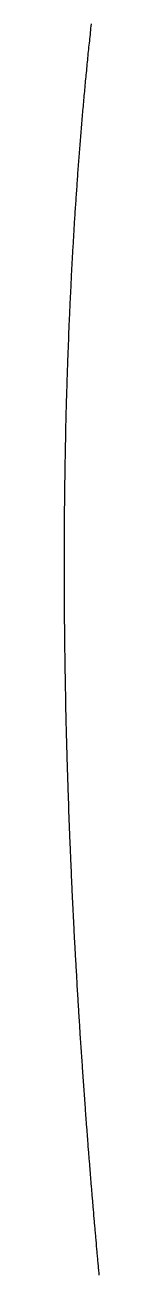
# Model space of a CAD drawing. Header units: metres. Extents: x -19.4 to 17.8, y -17.8 to 29.1.
# Drawn here: x -19.35 to -19.03, y 5.67 to 17.4 of the extents above; entities that cross this region are included whole.
import ezdxf

# ---------------------------------------------------------------- set-up
doc = ezdxf.new("R2010")
doc.units = ezdxf.units.M

msp = doc.modelspace()

# ---------------------------------------------------------------- linework, layer by layer
for p, q in [((-19.104, 17.375), (-19.106, 17.355)), ((-19.102, 17.395), (-19.104, 17.375)), ((-19.099, 17.415), (-19.102, 17.395)), ((-19.116, 17.255), (-19.118, 17.235)), ((-19.114, 17.275), (-19.116, 17.255)), ((-19.112, 17.295), (-19.114, 17.275)), ((-19.11, 17.315), (-19.112, 17.295)), ((-19.108, 17.335), (-19.11, 17.315)), ((-19.106, 17.355), (-19.108, 17.335)), ((-19.129, 17.136), (-19.131, 17.116)), ((-19.127, 17.155), (-19.129, 17.136)), ((-19.125, 17.175), (-19.127, 17.155)), ((-19.123, 17.195), (-19.125, 17.175)), ((-19.121, 17.215), (-19.123, 17.195)), ((-19.118, 17.235), (-19.121, 17.215)), ((-19.139, 17.036), (-19.141, 17.017)), ((-19.137, 17.056), (-19.139, 17.036)), ((-19.135, 17.076), (-19.137, 17.056)), ((-19.133, 17.096), (-19.135, 17.076)), ((-19.131, 17.116), (-19.133, 17.096)), ((-19.15, 16.918), (-19.152, 16.898)), ((-19.148, 16.937), (-19.15, 16.918)), ((-19.146, 16.957), (-19.148, 16.937)), ((-19.144, 16.977), (-19.146, 16.957)), ((-19.142, 16.997), (-19.144, 16.977)), ((-19.141, 17.017), (-19.142, 16.997)), ((-19.161, 16.799), (-19.163, 16.78)), ((-19.159, 16.819), (-19.161, 16.799)), ((-19.158, 16.839), (-19.159, 16.819)), ((-19.156, 16.858), (-19.158, 16.839)), ((-19.154, 16.878), (-19.156, 16.858)), ((-19.152, 16.898), (-19.154, 16.878)), ((-19.172, 16.681), (-19.174, 16.662)), ((-19.17, 16.701), (-19.172, 16.681)), ((-19.168, 16.721), (-19.17, 16.701)), ((-19.167, 16.74), (-19.168, 16.721)), ((-19.165, 16.76), (-19.167, 16.74)), ((-19.163, 16.78), (-19.165, 16.76)), ((-19.182, 16.564), (-19.184, 16.544)), ((-19.181, 16.583), (-19.182, 16.564)), ((-19.179, 16.603), (-19.181, 16.583)), ((-19.177, 16.622), (-19.179, 16.603)), ((-19.175, 16.642), (-19.177, 16.622)), ((-19.174, 16.662), (-19.175, 16.642)), ((-19.192, 16.446), (-19.194, 16.427)), ((-19.191, 16.466), (-19.192, 16.446)), ((-19.189, 16.485), (-19.191, 16.466)), ((-19.187, 16.505), (-19.189, 16.485)), ((-19.186, 16.524), (-19.187, 16.505)), ((-19.184, 16.544), (-19.186, 16.524)), ((-19.202, 16.329), (-19.203, 16.31)), ((-19.2, 16.349), (-19.202, 16.329)), ((-19.199, 16.368), (-19.2, 16.349)), ((-19.197, 16.388), (-19.199, 16.368)), ((-19.195, 16.407), (-19.197, 16.388)), ((-19.194, 16.427), (-19.195, 16.407)), ((-19.211, 16.213), (-19.212, 16.193)), ((-19.209, 16.232), (-19.211, 16.213)), ((-19.208, 16.252), (-19.209, 16.232)), ((-19.206, 16.271), (-19.208, 16.252)), ((-19.205, 16.29), (-19.206, 16.271)), ((-19.203, 16.31), (-19.205, 16.29)), ((-19.22, 16.097), (-19.221, 16.077)), ((-19.218, 16.116), (-19.22, 16.097)), ((-19.217, 16.135), (-19.218, 16.116)), ((-19.215, 16.155), (-19.217, 16.135)), ((-19.214, 16.174), (-19.215, 16.155)), ((-19.212, 16.193), (-19.214, 16.174)), ((-19.228, 15.981), (-19.23, 15.961)), ((-19.227, 16), (-19.228, 15.981)), ((-19.226, 16.019), (-19.227, 16)), ((-19.224, 16.039), (-19.226, 16.019)), ((-19.223, 16.058), (-19.224, 16.039)), ((-19.221, 16.077), (-19.223, 16.058)), ((-19.238, 15.846), (-19.239, 15.827)), ((-19.237, 15.865), (-19.238, 15.846)), ((-19.235, 15.884), (-19.237, 15.865)), ((-19.234, 15.904), (-19.235, 15.884)), ((-19.233, 15.923), (-19.234, 15.904)), ((-19.231, 15.942), (-19.233, 15.923)), ((-19.23, 15.961), (-19.231, 15.942)), ((-19.246, 15.731), (-19.247, 15.712)), ((-19.244, 15.75), (-19.246, 15.731)), ((-19.243, 15.769), (-19.244, 15.75)), ((-19.242, 15.789), (-19.243, 15.769)), ((-19.241, 15.808), (-19.242, 15.789)), ((-19.239, 15.827), (-19.241, 15.808)), ((-19.253, 15.616), (-19.254, 15.597)), ((-19.252, 15.636), (-19.253, 15.616)), ((-19.251, 15.655), (-19.252, 15.636)), ((-19.249, 15.674), (-19.251, 15.655)), ((-19.248, 15.693), (-19.249, 15.674)), ((-19.247, 15.712), (-19.248, 15.693)), ((-19.26, 15.502), (-19.261, 15.483)), ((-19.259, 15.521), (-19.26, 15.502)), ((-19.258, 15.54), (-19.259, 15.521)), ((-19.257, 15.559), (-19.258, 15.54)), ((-19.256, 15.578), (-19.257, 15.559)), ((-19.254, 15.597), (-19.256, 15.578)), ((-19.267, 15.388), (-19.268, 15.369)), ((-19.266, 15.407), (-19.267, 15.388)), ((-19.265, 15.426), (-19.266, 15.407)), ((-19.264, 15.445), (-19.265, 15.426)), ((-19.263, 15.464), (-19.264, 15.445)), ((-19.261, 15.483), (-19.263, 15.464)), ((-19.274, 15.275), (-19.275, 15.256)), ((-19.273, 15.294), (-19.274, 15.275)), ((-19.271, 15.313), (-19.273, 15.294)), ((-19.27, 15.332), (-19.271, 15.313)), ((-19.269, 15.351), (-19.27, 15.332)), ((-19.268, 15.369), (-19.269, 15.351)), ((-19.281, 15.143), (-19.282, 15.124)), ((-19.28, 15.162), (-19.281, 15.143)), ((-19.279, 15.181), (-19.28, 15.162)), ((-19.278, 15.199), (-19.279, 15.181)), ((-19.277, 15.218), (-19.278, 15.199)), ((-19.276, 15.237), (-19.277, 15.218)), ((-19.275, 15.256), (-19.276, 15.237)), ((-19.287, 15.03), (-19.288, 15.012)), ((-19.286, 15.049), (-19.287, 15.03)), ((-19.285, 15.068), (-19.286, 15.049)), ((-19.284, 15.087), (-19.285, 15.068)), ((-19.283, 15.105), (-19.284, 15.087)), ((-19.282, 15.124), (-19.283, 15.105)), ((-19.292, 14.918), (-19.293, 14.9)), ((-19.291, 14.937), (-19.292, 14.918)), ((-19.29, 14.974), (-19.291, 14.956)), ((-19.291, 14.956), (-19.291, 14.937)), ((-19.289, 14.993), (-19.29, 14.974)), ((-19.288, 15.012), (-19.289, 14.993)), ((-19.298, 14.806), (-19.299, 14.788)), ((-19.297, 14.825), (-19.298, 14.806)), ((-19.296, 14.844), (-19.297, 14.825)), ((-19.295, 14.862), (-19.296, 14.844)), ((-19.294, 14.881), (-19.295, 14.862)), ((-19.293, 14.9), (-19.294, 14.881)), ((-19.303, 14.676), (-19.304, 14.658)), ((-19.302, 14.714), (-19.303, 14.695)), ((-19.303, 14.695), (-19.303, 14.676)), ((-19.301, 14.732), (-19.302, 14.714)), ((-19.3, 14.751), (-19.301, 14.732)), ((-19.299, 14.769), (-19.3, 14.751)), ((-19.299, 14.788), (-19.299, 14.769)), ((-19.308, 14.565), (-19.309, 14.547)), ((-19.307, 14.584), (-19.308, 14.565)), ((-19.306, 14.621), (-19.307, 14.602)), ((-19.307, 14.602), (-19.307, 14.584)), ((-19.305, 14.639), (-19.306, 14.621)), ((-19.304, 14.658), (-19.305, 14.639)), ((-19.313, 14.437), (-19.314, 14.418)), ((-19.312, 14.473), (-19.313, 14.455)), ((-19.313, 14.455), (-19.313, 14.437)), ((-19.311, 14.492), (-19.312, 14.473)), ((-19.31, 14.51), (-19.311, 14.492)), ((-19.309, 14.547), (-19.31, 14.529)), ((-19.31, 14.529), (-19.31, 14.51)), ((-19.317, 14.345), (-19.318, 14.326)), ((-19.318, 14.326), (-19.318, 14.308)), ((-19.316, 14.363), (-19.317, 14.345)), ((-19.315, 14.381), (-19.316, 14.363)), ((-19.314, 14.418), (-19.315, 14.4)), ((-19.315, 14.4), (-19.315, 14.381)), ((-19.321, 14.217), (-19.322, 14.198)), ((-19.32, 14.253), (-19.321, 14.235)), ((-19.321, 14.235), (-19.321, 14.217)), ((-19.319, 14.29), (-19.32, 14.272)), ((-19.32, 14.272), (-19.32, 14.253)), ((-19.318, 14.308), (-19.319, 14.29)), ((-19.325, 14.107), (-19.326, 14.089)), ((-19.326, 14.089), (-19.326, 14.071)), ((-19.324, 14.126), (-19.325, 14.107)), ((-19.323, 14.162), (-19.324, 14.144)), ((-19.324, 14.144), (-19.324, 14.126)), ((-19.322, 14.198), (-19.323, 14.18)), ((-19.323, 14.18), (-19.323, 14.162)), ((-19.329, 13.98), (-19.33, 13.962)), ((-19.328, 13.998), (-19.329, 13.98)), ((-19.327, 14.035), (-19.328, 14.017)), ((-19.328, 14.017), (-19.328, 13.998)), ((-19.326, 14.071), (-19.327, 14.053)), ((-19.327, 14.053), (-19.327, 14.035)), ((-19.332, 13.872), (-19.333, 13.854)), ((-19.333, 13.854), (-19.333, 13.836)), ((-19.331, 13.908), (-19.332, 13.89)), ((-19.332, 13.89), (-19.332, 13.872)), ((-19.33, 13.944), (-19.331, 13.926)), ((-19.331, 13.926), (-19.331, 13.908)), ((-19.33, 13.962), (-19.33, 13.944)), ((-19.335, 13.746), (-19.336, 13.728)), ((-19.334, 13.8), (-19.335, 13.782)), ((-19.335, 13.782), (-19.335, 13.764)), ((-19.335, 13.764), (-19.335, 13.746)), ((-19.333, 13.836), (-19.334, 13.818)), ((-19.334, 13.818), (-19.334, 13.8)), ((-19.338, 13.638), (-19.339, 13.62)), ((-19.339, 13.62), (-19.339, 13.602)), ((-19.337, 13.674), (-19.338, 13.656)), ((-19.338, 13.656), (-19.338, 13.638)), ((-19.336, 13.71), (-19.337, 13.692)), ((-19.337, 13.692), (-19.337, 13.674)), ((-19.336, 13.728), (-19.336, 13.71)), ((-19.34, 13.531), (-19.341, 13.513)), ((-19.341, 13.513), (-19.341, 13.495)), ((-19.339, 13.585), (-19.34, 13.567)), ((-19.34, 13.567), (-19.34, 13.549)), ((-19.34, 13.549), (-19.34, 13.531)), ((-19.339, 13.602), (-19.339, 13.585)), ((-19.343, 13.389), (-19.344, 13.371)), ((-19.342, 13.442), (-19.343, 13.424)), ((-19.343, 13.424), (-19.343, 13.406)), ((-19.343, 13.406), (-19.343, 13.389)), ((-19.341, 13.495), (-19.342, 13.478)), ((-19.342, 13.478), (-19.342, 13.46)), ((-19.342, 13.46), (-19.342, 13.442)), ((-19.345, 13.282), (-19.346, 13.265)), ((-19.346, 13.265), (-19.346, 13.247)), ((-19.344, 13.336), (-19.345, 13.318)), ((-19.345, 13.318), (-19.345, 13.3)), ((-19.345, 13.3), (-19.345, 13.282)), ((-19.344, 13.371), (-19.344, 13.353)), ((-19.344, 13.353), (-19.344, 13.336)), ((-19.346, 13.212), (-19.347, 13.194)), ((-19.347, 13.194), (-19.347, 13.177)), ((-19.347, 13.177), (-19.347, 13.159)), ((-19.347, 13.159), (-19.347, 13.141)), ((-19.346, 13.247), (-19.346, 13.229)), ((-19.346, 13.229), (-19.346, 13.212)), ((-19.348, 13.071), (-19.349, 13.053)), ((-19.349, 13.053), (-19.349, 13.036)), ((-19.349, 13.036), (-19.349, 13.018)), ((-19.347, 13.141), (-19.348, 13.124)), ((-19.348, 13.124), (-19.348, 13.106)), ((-19.348, 13.106), (-19.348, 13.089)), ((-19.348, 13.089), (-19.348, 13.071)), ((-19.349, 12.983), (-19.35, 12.966)), ((-19.35, 12.966), (-19.35, 12.948)), ((-19.35, 12.948), (-19.35, 12.931)), ((-19.35, 12.931), (-19.35, 12.913)), ((-19.35, 12.913), (-19.35, 12.896)), ((-19.349, 13.018), (-19.349, 13.001)), ((-19.349, 13.001), (-19.349, 12.983)), ((-19.35, 12.896), (-19.351, 12.879)), ((-19.351, 12.879), (-19.351, 12.861)), ((-19.351, 12.861), (-19.351, 12.844)), ((-19.351, 12.844), (-19.351, 12.826)), ((-19.351, 12.826), (-19.351, 12.809)), ((-19.351, 12.809), (-19.351, 12.792)), ((-19.351, 12.774), (-19.352, 12.757)), ((-19.352, 12.757), (-19.352, 12.739)), ((-19.352, 12.739), (-19.352, 12.722)), ((-19.352, 12.722), (-19.352, 12.705)), ((-19.352, 12.705), (-19.352, 12.687)), ((-19.352, 12.687), (-19.352, 12.67)), ((-19.351, 12.792), (-19.351, 12.774)), ((-19.352, 12.601), (-19.353, 12.584)), ((-19.353, 12.584), (-19.353, 12.566)), ((-19.353, 12.566), (-19.353, 12.549)), ((-19.352, 12.67), (-19.352, 12.653)), ((-19.352, 12.653), (-19.352, 12.636)), ((-19.352, 12.636), (-19.352, 12.618)), ((-19.352, 12.618), (-19.352, 12.601)), ((-19.353, 12.549), (-19.353, 12.532)), ((-19.353, 12.532), (-19.353, 12.515)), ((-19.353, 12.515), (-19.353, 12.498)), ((-19.353, 12.498), (-19.353, 12.48)), ((-19.353, 12.48), (-19.353, 12.463)), ((-19.353, 12.463), (-19.353, 12.446)), ((-19.353, 12.446), (-19.353, 12.429)), ((-19.353, 12.429), (-19.353, 12.412)), ((-19.353, 12.412), (-19.353, 12.395)), ((-19.353, 12.395), (-19.353, 12.377)), ((-19.353, 12.377), (-19.353, 12.36)), ((-19.353, 12.36), (-19.353, 12.343)), ((-19.353, 12.343), (-19.353, 12.326)), ((-19.353, 12.326), (-19.353, 12.309)), ((-19.353, 12.309), (-19.353, 12.292)), ((-19.353, 12.292), (-19.353, 12.275)), ((-19.353, 12.275), (-19.353, 12.258)), ((-19.353, 12.258), (-19.353, 12.241)), ((-19.353, 12.241), (-19.353, 12.224)), ((-19.353, 12.224), (-19.353, 12.207)), ((-19.353, 12.207), (-19.353, 12.19)), ((-19.353, 12.19), (-19.353, 12.173)), ((-19.353, 12.173), (-19.353, 12.156)), ((-19.353, 12.156), (-19.353, 12.139)), ((-19.353, 12.139), (-19.353, 12.122)), ((-19.353, 12.122), (-19.353, 12.105)), ((-19.353, 12.105), (-19.353, 12.088)), ((-19.353, 12.088), (-19.353, 12.071)), ((-19.353, 12.071), (-19.352, 12.054)), ((-19.352, 12.054), (-19.352, 12.037)), ((-19.352, 12.037), (-19.352, 12.02)), ((-19.352, 12.02), (-19.352, 12.003)), ((-19.352, 12.003), (-19.352, 11.986)), ((-19.352, 11.986), (-19.352, 11.969)), ((-19.352, 11.969), (-19.352, 11.953)), ((-19.352, 11.953), (-19.352, 11.936)), ((-19.352, 11.936), (-19.352, 11.919)), ((-19.352, 11.919), (-19.352, 11.902)), ((-19.352, 11.902), (-19.351, 11.885)), ((-19.351, 11.885), (-19.351, 11.868)), ((-19.351, 11.868), (-19.351, 11.852)), ((-19.351, 11.852), (-19.351, 11.835)), ((-19.351, 11.835), (-19.351, 11.818)), ((-19.351, 11.818), (-19.351, 11.801)), ((-19.351, 11.801), (-19.351, 11.784)), ((-19.351, 11.784), (-19.35, 11.768)), ((-19.35, 11.768), (-19.35, 11.751)), ((-19.35, 11.751), (-19.35, 11.734)), ((-19.35, 11.734), (-19.35, 11.717)), ((-19.35, 11.717), (-19.35, 11.701)), ((-19.35, 11.701), (-19.35, 11.684)), ((-19.35, 11.684), (-19.349, 11.667)), ((-19.349, 11.667), (-19.349, 11.651)), ((-19.349, 11.651), (-19.349, 11.634)), ((-19.349, 11.634), (-19.349, 11.617)), ((-19.349, 11.617), (-19.349, 11.601)), ((-19.349, 11.601), (-19.348, 11.584)), ((-19.348, 11.584), (-19.348, 11.567)), ((-19.348, 11.567), (-19.348, 11.551)), ((-19.348, 11.551), (-19.348, 11.534)), ((-19.348, 11.534), (-19.348, 11.518)), ((-19.348, 11.518), (-19.347, 11.501)), ((-19.347, 11.501), (-19.347, 11.484)), ((-19.347, 11.484), (-19.347, 11.468)), ((-19.347, 11.468), (-19.347, 11.451)), ((-19.347, 11.451), (-19.346, 11.435)), ((-19.346, 11.435), (-19.346, 11.418)), ((-19.346, 11.418), (-19.346, 11.402)), ((-19.346, 11.402), (-19.346, 11.385)), ((-19.346, 11.385), (-19.345, 11.369)), ((-19.345, 11.369), (-19.345, 11.352)), ((-19.345, 11.352), (-19.345, 11.336)), ((-19.345, 11.336), (-19.345, 11.319)), ((-19.345, 11.319), (-19.344, 11.303)), ((-19.344, 11.303), (-19.344, 11.286)), ((-19.344, 11.286), (-19.344, 11.27)), ((-19.344, 11.27), (-19.344, 11.253)), ((-19.344, 11.253), (-19.343, 11.237)), ((-19.343, 11.237), (-19.343, 11.22)), ((-19.343, 11.22), (-19.343, 11.204)), ((-19.343, 11.204), (-19.342, 11.188)), ((-19.342, 11.188), (-19.342, 11.171)), ((-19.342, 11.171), (-19.342, 11.155)), ((-19.342, 11.155), (-19.341, 11.138)), ((-19.341, 11.138), (-19.341, 11.122)), ((-19.341, 11.122), (-19.341, 11.106)), ((-19.341, 11.106), (-19.34, 11.089)), ((-19.34, 11.089), (-19.34, 11.073)), ((-19.34, 11.073), (-19.34, 11.057)), ((-19.34, 11.057), (-19.339, 11.04)), ((-19.339, 11.04), (-19.339, 11.024)), ((-19.339, 11.024), (-19.339, 11.008)), ((-19.339, 11.008), (-19.338, 10.992)), ((-19.338, 10.992), (-19.338, 10.975)), ((-19.338, 10.975), (-19.338, 10.959)), ((-19.338, 10.959), (-19.337, 10.943)), ((-19.337, 10.943), (-19.337, 10.926)), ((-19.337, 10.926), (-19.337, 10.91)), ((-19.337, 10.91), (-19.336, 10.894)), ((-19.336, 10.894), (-19.336, 10.878)), ((-19.336, 10.878), (-19.335, 10.862)), ((-19.335, 10.862), (-19.335, 10.845)), ((-19.335, 10.845), (-19.335, 10.829)), ((-19.335, 10.829), (-19.334, 10.813)), ((-19.334, 10.813), (-19.334, 10.797)), ((-19.334, 10.797), (-19.333, 10.781)), ((-19.333, 10.781), (-19.333, 10.765)), ((-19.333, 10.765), (-19.333, 10.748)), ((-19.333, 10.748), (-19.332, 10.732)), ((-19.332, 10.732), (-19.332, 10.716)), ((-19.332, 10.716), (-19.331, 10.7)), ((-19.331, 10.7), (-19.331, 10.684)), ((-19.331, 10.684), (-19.331, 10.668)), ((-19.331, 10.668), (-19.33, 10.652)), ((-19.33, 10.652), (-19.33, 10.636)), ((-19.33, 10.636), (-19.329, 10.62)), ((-19.329, 10.62), (-19.329, 10.604)), ((-19.329, 10.604), (-19.328, 10.588)), ((-19.328, 10.588), (-19.328, 10.572)), ((-19.328, 10.572), (-19.327, 10.556)), ((-19.327, 10.556), (-19.327, 10.54)), ((-19.327, 10.54), (-19.327, 10.524)), ((-19.327, 10.524), (-19.326, 10.508)), ((-19.326, 10.508), (-19.326, 10.492)), ((-19.326, 10.492), (-19.325, 10.476)), ((-19.325, 10.476), (-19.325, 10.46)), ((-19.325, 10.46), (-19.324, 10.444)), ((-19.324, 10.444), (-19.324, 10.428)), ((-19.324, 10.428), (-19.323, 10.412)), ((-19.323, 10.412), (-19.323, 10.396)), ((-19.323, 10.396), (-19.322, 10.38)), ((-19.322, 10.38), (-19.322, 10.364)), ((-19.322, 10.364), (-19.321, 10.348)), ((-19.321, 10.348), (-19.321, 10.332)), ((-19.321, 10.332), (-19.32, 10.316)), ((-19.32, 10.316), (-19.32, 10.301)), ((-19.32, 10.301), (-19.319, 10.285)), ((-19.319, 10.285), (-19.319, 10.269)), ((-19.319, 10.269), (-19.318, 10.253)), ((-19.318, 10.253), (-19.318, 10.237)), ((-19.318, 10.237), (-19.317, 10.221)), ((-19.317, 10.221), (-19.317, 10.206)), ((-19.317, 10.206), (-19.316, 10.19)), ((-19.316, 10.19), (-19.316, 10.174)), ((-19.316, 10.174), (-19.315, 10.158)), ((-19.315, 10.158), (-19.315, 10.142)), ((-19.315, 10.142), (-19.314, 10.127)), ((-19.314, 10.127), (-19.313, 10.111)), ((-19.313, 10.111), (-19.313, 10.095)), ((-19.313, 10.095), (-19.312, 10.079)), ((-19.312, 10.079), (-19.312, 10.064)), ((-19.312, 10.064), (-19.311, 10.048)), ((-19.311, 10.048), (-19.311, 10.032)), ((-19.311, 10.032), (-19.31, 10.017)), ((-19.31, 10.017), (-19.31, 10.001)), ((-19.31, 10.001), (-19.309, 9.985)), ((-19.309, 9.985), (-19.308, 9.97)), ((-19.308, 9.97), (-19.308, 9.954)), ((-19.308, 9.954), (-19.307, 9.938)), ((-19.307, 9.938), (-19.307, 9.923)), ((-19.307, 9.923), (-19.306, 9.907)), ((-19.306, 9.907), (-19.305, 9.891)), ((-19.305, 9.891), (-19.305, 9.876)), ((-19.305, 9.876), (-19.304, 9.86)), ((-19.304, 9.86), (-19.304, 9.844)), ((-19.304, 9.844), (-19.303, 9.829)), ((-19.303, 9.829), (-19.302, 9.813)), ((-19.302, 9.813), (-19.302, 9.798)), ((-19.302, 9.798), (-19.301, 9.782)), ((-19.301, 9.782), (-19.301, 9.767)), ((-19.301, 9.767), (-19.3, 9.751)), ((-19.3, 9.751), (-19.299, 9.736)), ((-19.299, 9.736), (-19.299, 9.72)), ((-19.299, 9.72), (-19.298, 9.705)), ((-19.298, 9.705), (-19.297, 9.689)), ((-19.297, 9.689), (-19.297, 9.674)), ((-19.297, 9.674), (-19.296, 9.658)), ((-19.296, 9.658), (-19.296, 9.643)), ((-19.296, 9.643), (-19.295, 9.627)), ((-19.295, 9.627), (-19.294, 9.612)), ((-19.294, 9.612), (-19.294, 9.596)), ((-19.294, 9.596), (-19.293, 9.581)), ((-19.293, 9.581), (-19.292, 9.565)), ((-19.292, 9.565), (-19.292, 9.55)), ((-19.292, 9.55), (-19.291, 9.534)), ((-19.291, 9.534), (-19.29, 9.519)), ((-19.29, 9.519), (-19.29, 9.504)), ((-19.29, 9.504), (-19.289, 9.488)), ((-19.289, 9.488), (-19.288, 9.473)), ((-19.288, 9.473), (-19.288, 9.457)), ((-19.288, 9.457), (-19.287, 9.442)), ((-19.287, 9.442), (-19.286, 9.427)), ((-19.286, 9.427), (-19.286, 9.411)), ((-19.286, 9.411), (-19.285, 9.396)), ((-19.285, 9.396), (-19.284, 9.381)), ((-19.284, 9.381), (-19.283, 9.365)), ((-19.283, 9.365), (-19.283, 9.35)), ((-19.283, 9.35), (-19.282, 9.335)), ((-19.282, 9.335), (-19.281, 9.32)), ((-19.281, 9.32), (-19.281, 9.304)), ((-19.281, 9.304), (-19.28, 9.289)), ((-19.28, 9.289), (-19.279, 9.274)), ((-19.279, 9.274), (-19.279, 9.258)), ((-19.279, 9.258), (-19.278, 9.243)), ((-19.278, 9.243), (-19.277, 9.228)), ((-19.277, 9.228), (-19.276, 9.213)), ((-19.276, 9.213), (-19.276, 9.198)), ((-19.276, 9.198), (-19.275, 9.182)), ((-19.275, 9.182), (-19.274, 9.167)), ((-19.274, 9.167), (-19.273, 9.152)), ((-19.273, 9.152), (-19.273, 9.137)), ((-19.273, 9.137), (-19.272, 9.122)), ((-19.272, 9.122), (-19.271, 9.106)), ((-19.271, 9.106), (-19.27, 9.091)), ((-19.27, 9.091), (-19.27, 9.076)), ((-19.27, 9.076), (-19.269, 9.061)), ((-19.269, 9.061), (-19.268, 9.046)), ((-19.268, 9.046), (-19.267, 9.031)), ((-19.267, 9.031), (-19.267, 9.016)), ((-19.267, 9.016), (-19.266, 9)), ((-19.266, 9), (-19.265, 8.985)), ((-19.265, 8.985), (-19.264, 8.97)), ((-19.264, 8.97), (-19.264, 8.955)), ((-19.264, 8.955), (-19.263, 8.94)), ((-19.263, 8.94), (-19.262, 8.925)), ((-19.262, 8.925), (-19.261, 8.91)), ((-19.261, 8.91), (-19.261, 8.895)), ((-19.261, 8.895), (-19.26, 8.88)), ((-19.26, 8.88), (-19.259, 8.865)), ((-19.259, 8.865), (-19.258, 8.85)), ((-19.258, 8.85), (-19.257, 8.835)), ((-19.257, 8.835), (-19.257, 8.82)), ((-19.257, 8.82), (-19.256, 8.805)), ((-19.256, 8.805), (-19.255, 8.79)), ((-19.255, 8.79), (-19.254, 8.775)), ((-19.254, 8.775), (-19.253, 8.76)), ((-19.253, 8.76), (-19.253, 8.745)), ((-19.253, 8.745), (-19.252, 8.73)), ((-19.252, 8.73), (-19.251, 8.715)), ((-19.251, 8.715), (-19.25, 8.7)), ((-19.25, 8.7), (-19.249, 8.685)), ((-19.249, 8.685), (-19.249, 8.67)), ((-19.249, 8.67), (-19.248, 8.655)), ((-19.248, 8.655), (-19.247, 8.64)), ((-19.247, 8.64), (-19.246, 8.625)), ((-19.246, 8.625), (-19.245, 8.611)), ((-19.245, 8.611), (-19.244, 8.596)), ((-19.244, 8.596), (-19.244, 8.581)), ((-19.244, 8.581), (-19.243, 8.566)), ((-19.243, 8.566), (-19.242, 8.551)), ((-19.242, 8.551), (-19.241, 8.536)), ((-19.241, 8.536), (-19.24, 8.521)), ((-19.24, 8.521), (-19.239, 8.507)), ((-19.239, 8.507), (-19.238, 8.492)), ((-19.238, 8.492), (-19.238, 8.477)), ((-19.238, 8.477), (-19.237, 8.462)), ((-19.237, 8.462), (-19.236, 8.447)), ((-19.236, 8.447), (-19.235, 8.433)), ((-19.235, 8.433), (-19.234, 8.418)), ((-19.234, 8.418), (-19.233, 8.403)), ((-19.233, 8.403), (-19.233, 8.388)), ((-19.233, 8.388), (-19.232, 8.373)), ((-19.232, 8.373), (-19.231, 8.359)), ((-19.231, 8.359), (-19.23, 8.344)), ((-19.23, 8.344), (-19.229, 8.329)), ((-19.229, 8.329), (-19.228, 8.315)), ((-19.228, 8.315), (-19.227, 8.3)), ((-19.227, 8.3), (-19.226, 8.285)), ((-19.226, 8.285), (-19.225, 8.27)), ((-19.225, 8.27), (-19.225, 8.256)), ((-19.225, 8.256), (-19.224, 8.241)), ((-19.224, 8.241), (-19.223, 8.226)), ((-19.223, 8.226), (-19.222, 8.212)), ((-19.222, 8.212), (-19.221, 8.197)), ((-19.221, 8.197), (-19.22, 8.182)), ((-19.22, 8.182), (-19.219, 8.168)), ((-19.219, 8.168), (-19.218, 8.153)), ((-19.218, 8.153), (-19.217, 8.138)), ((-19.217, 8.138), (-19.217, 8.124)), ((-19.217, 8.124), (-19.216, 8.109)), ((-19.216, 8.109), (-19.215, 8.095)), ((-19.215, 8.095), (-19.214, 8.08)), ((-19.214, 8.08), (-19.213, 8.065)), ((-19.213, 8.065), (-19.212, 8.051)), ((-19.212, 8.051), (-19.211, 8.036)), ((-19.211, 8.036), (-19.21, 8.022)), ((-19.21, 8.022), (-19.209, 8.007)), ((-19.209, 8.007), (-19.208, 7.993)), ((-19.208, 7.993), (-19.207, 7.978)), ((-19.207, 7.978), (-19.206, 7.964)), ((-19.206, 7.964), (-19.205, 7.949)), ((-19.205, 7.949), (-19.205, 7.934)), ((-19.205, 7.934), (-19.204, 7.92)), ((-19.204, 7.92), (-19.203, 7.905)), ((-19.203, 7.905), (-19.202, 7.891)), ((-19.202, 7.891), (-19.201, 7.876)), ((-19.201, 7.876), (-19.2, 7.862)), ((-19.2, 7.862), (-19.199, 7.848)), ((-19.199, 7.848), (-19.198, 7.833)), ((-19.198, 7.833), (-19.197, 7.819)), ((-19.197, 7.819), (-19.196, 7.804)), ((-19.196, 7.804), (-19.195, 7.79)), ((-19.195, 7.79), (-19.194, 7.775)), ((-19.194, 7.775), (-19.193, 7.761)), ((-19.193, 7.761), (-19.192, 7.746)), ((-19.192, 7.746), (-19.191, 7.732)), ((-19.191, 7.732), (-19.19, 7.718)), ((-19.19, 7.718), (-19.189, 7.703)), ((-19.189, 7.703), (-19.188, 7.689)), ((-19.188, 7.689), (-19.187, 7.674)), ((-19.187, 7.674), (-19.186, 7.66)), ((-19.186, 7.66), (-19.185, 7.646)), ((-19.185, 7.646), (-19.184, 7.631)), ((-19.184, 7.631), (-19.183, 7.617)), ((-19.183, 7.617), (-19.182, 7.603)), ((-19.182, 7.603), (-19.181, 7.588)), ((-19.181, 7.588), (-19.18, 7.574)), ((-19.18, 7.574), (-19.179, 7.56)), ((-19.179, 7.56), (-19.178, 7.545)), ((-19.178, 7.545), (-19.177, 7.531)), ((-19.177, 7.531), (-19.176, 7.517)), ((-19.176, 7.517), (-19.175, 7.502)), ((-19.175, 7.502), (-19.174, 7.488)), ((-19.174, 7.488), (-19.173, 7.474)), ((-19.173, 7.474), (-19.172, 7.46)), ((-19.172, 7.46), (-19.171, 7.445)), ((-19.171, 7.445), (-19.17, 7.431)), ((-19.17, 7.431), (-19.169, 7.417)), ((-19.169, 7.417), (-19.168, 7.403)), ((-19.168, 7.403), (-19.167, 7.388)), ((-19.167, 7.388), (-19.166, 7.374)), ((-19.166, 7.374), (-19.165, 7.36)), ((-19.165, 7.36), (-19.164, 7.346)), ((-19.164, 7.346), (-19.163, 7.332)), ((-19.163, 7.332), (-19.162, 7.317)), ((-19.162, 7.317), (-19.161, 7.303)), ((-19.161, 7.303), (-19.16, 7.289)), ((-19.16, 7.289), (-19.159, 7.275)), ((-19.159, 7.275), (-19.158, 7.261)), ((-19.158, 7.261), (-19.157, 7.247)), ((-19.157, 7.247), (-19.156, 7.232)), ((-19.156, 7.232), (-19.155, 7.218)), ((-19.155, 7.218), (-19.154, 7.204)), ((-19.154, 7.204), (-19.153, 7.19)), ((-19.153, 7.19), (-19.152, 7.176)), ((-19.152, 7.176), (-19.151, 7.162)), ((-19.151, 7.162), (-19.15, 7.148)), ((-19.15, 7.148), (-19.149, 7.134)), ((-19.149, 7.134), (-19.148, 7.119)), ((-19.148, 7.119), (-19.147, 7.105)), ((-19.147, 7.105), (-19.146, 7.091)), ((-19.146, 7.091), (-19.145, 7.077)), ((-19.145, 7.077), (-19.144, 7.063)), ((-19.144, 7.063), (-19.142, 7.049)), ((-19.142, 7.049), (-19.141, 7.035)), ((-19.141, 7.035), (-19.14, 7.021)), ((-19.14, 7.021), (-19.139, 7.007)), ((-19.139, 7.007), (-19.138, 6.993)), ((-19.138, 6.993), (-19.137, 6.979)), ((-19.137, 6.979), (-19.136, 6.965)), ((-19.136, 6.965), (-19.135, 6.951)), ((-19.135, 6.951), (-19.134, 6.937)), ((-19.134, 6.937), (-19.133, 6.923)), ((-19.133, 6.923), (-19.132, 6.909)), ((-19.132, 6.909), (-19.131, 6.895)), ((-19.131, 6.895), (-19.13, 6.881)), ((-19.13, 6.881), (-19.129, 6.867)), ((-19.129, 6.867), (-19.127, 6.853)), ((-19.127, 6.853), (-19.126, 6.839)), ((-19.126, 6.839), (-19.125, 6.825)), ((-19.125, 6.825), (-19.124, 6.811)), ((-19.124, 6.811), (-19.123, 6.797)), ((-19.123, 6.797), (-19.122, 6.783)), ((-19.122, 6.783), (-19.121, 6.77)), ((-19.121, 6.77), (-19.12, 6.756)), ((-19.12, 6.756), (-19.119, 6.742)), ((-19.119, 6.742), (-19.118, 6.728)), ((-19.118, 6.728), (-19.116, 6.714)), ((-19.116, 6.714), (-19.115, 6.7)), ((-19.115, 6.7), (-19.114, 6.686)), ((-19.114, 6.686), (-19.113, 6.672)), ((-19.113, 6.672), (-19.112, 6.658)), ((-19.112, 6.658), (-19.111, 6.645)), ((-19.111, 6.645), (-19.11, 6.631)), ((-19.11, 6.631), (-19.109, 6.617)), ((-19.109, 6.617), (-19.108, 6.603)), ((-19.108, 6.603), (-19.106, 6.589)), ((-19.106, 6.589), (-19.105, 6.575)), ((-19.105, 6.575), (-19.104, 6.562)), ((-19.104, 6.562), (-19.103, 6.548)), ((-19.103, 6.548), (-19.102, 6.534)), ((-19.102, 6.534), (-19.101, 6.52)), ((-19.101, 6.52), (-19.1, 6.506)), ((-19.1, 6.506), (-19.099, 6.493)), ((-19.099, 6.493), (-19.097, 6.479)), ((-19.097, 6.479), (-19.096, 6.465)), ((-19.096, 6.465), (-19.095, 6.451)), ((-19.095, 6.451), (-19.094, 6.438)), ((-19.094, 6.438), (-19.093, 6.424)), ((-19.093, 6.424), (-19.092, 6.41)), ((-19.092, 6.41), (-19.091, 6.396)), ((-19.091, 6.396), (-19.089, 6.383)), ((-19.089, 6.383), (-19.088, 6.369)), ((-19.088, 6.369), (-19.087, 6.355)), ((-19.087, 6.355), (-19.086, 6.342)), ((-19.086, 6.342), (-19.085, 6.328)), ((-19.085, 6.328), (-19.084, 6.314)), ((-19.084, 6.314), (-19.083, 6.301)), ((-19.083, 6.301), (-19.081, 6.287)), ((-19.081, 6.287), (-19.08, 6.273)), ((-19.08, 6.273), (-19.079, 6.26)), ((-19.079, 6.26), (-19.078, 6.246)), ((-19.078, 6.246), (-19.077, 6.232)), ((-19.077, 6.232), (-19.076, 6.219)), ((-19.076, 6.219), (-19.074, 6.205)), ((-19.074, 6.205), (-19.073, 6.191)), ((-19.073, 6.191), (-19.072, 6.178)), ((-19.072, 6.178), (-19.071, 6.164)), ((-19.071, 6.164), (-19.07, 6.15)), ((-19.07, 6.15), (-19.069, 6.137)), ((-19.069, 6.137), (-19.067, 6.123)), ((-19.067, 6.123), (-19.066, 6.11)), ((-19.066, 6.11), (-19.065, 6.096)), ((-19.065, 6.096), (-19.064, 6.082)), ((-19.064, 6.082), (-19.063, 6.069)), ((-19.063, 6.069), (-19.061, 6.055)), ((-19.061, 6.055), (-19.06, 6.042)), ((-19.06, 6.042), (-19.059, 6.028)), ((-19.059, 6.028), (-19.058, 6.015)), ((-19.058, 6.015), (-19.057, 6.001)), ((-19.057, 6.001), (-19.056, 5.988)), ((-19.056, 5.988), (-19.054, 5.974)), ((-19.054, 5.974), (-19.053, 5.961)), ((-19.053, 5.961), (-19.052, 5.947)), ((-19.052, 5.947), (-19.051, 5.934)), ((-19.051, 5.934), (-19.05, 5.92)), ((-19.05, 5.92), (-19.048, 5.907)), ((-19.048, 5.907), (-19.047, 5.893)), ((-19.047, 5.893), (-19.046, 5.88)), ((-19.046, 5.88), (-19.045, 5.866)), ((-19.045, 5.866), (-19.044, 5.853)), ((-19.044, 5.853), (-19.042, 5.839)), ((-19.042, 5.839), (-19.041, 5.826)), ((-19.041, 5.826), (-19.04, 5.812)), ((-19.04, 5.812), (-19.039, 5.799)), ((-19.039, 5.799), (-19.037, 5.785)), ((-19.037, 5.785), (-19.036, 5.772)), ((-19.036, 5.772), (-19.035, 5.758)), ((-19.035, 5.758), (-19.034, 5.745)), ((-19.034, 5.745), (-19.033, 5.732)), ((-19.033, 5.732), (-19.031, 5.718)), ((-19.031, 5.718), (-19.03, 5.705)), ((-19.03, 5.705), (-19.029, 5.691)), ((-19.029, 5.691), (-19.028, 5.678)), ((-19.028, 5.678), (-19.026, 5.665))]:
    msp.add_line(p, q)

doc.saveas('drawing.dxf')
